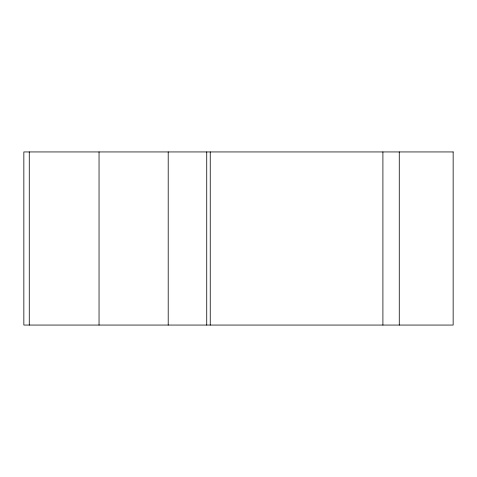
<?xml version="1.0" encoding="UTF-8"?>
<svg xmlns="http://www.w3.org/2000/svg" width="477" height="477" viewBox="0 0 477 477"><rect width="100%" height="100%" fill="white"/><g stroke="black" fill="none" stroke-linecap="round" stroke-linejoin="round"><path stroke-width="0.72" d="M399.267 151.942L399.267 325.058M382.906 151.942L382.906 325.058M210.244 151.942L210.244 325.058M206.732 151.942L206.732 325.058M168.202 151.942L168.202 325.058M99.043 151.942L99.043 325.058M29.27 151.942L29.27 325.058M453.15 151.942L23.85 151.942L23.85 325.058L453.15 325.058L453.15 151.942"/></g></svg>
